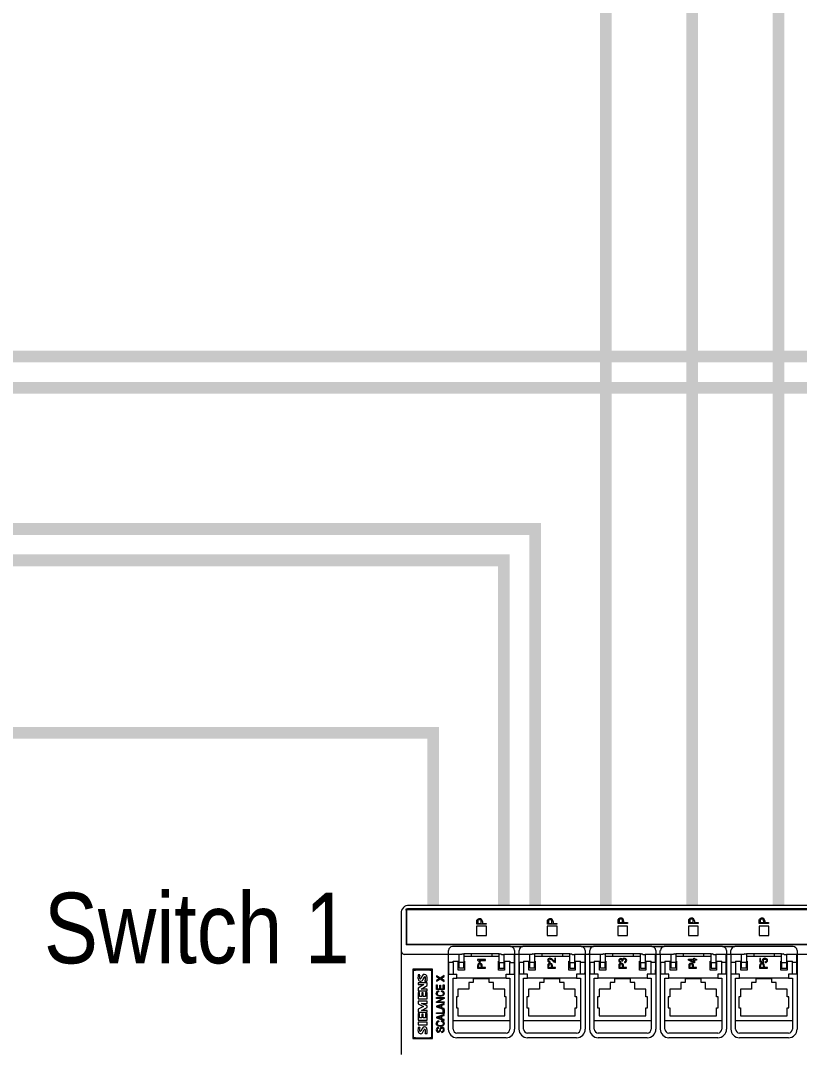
# Model space of a CAD drawing. Header units: inches. Extents: x 67248 to 85686, y -40174 to -31152.
# Drawn here: x 68701.5 to 68899.9, y -33457.1 to -33193.5 of the extents above; entities that cross this region are included whole.
import ezdxf

# ---------------------------------------------------------------- set-up
doc = ezdxf.new("R2010")
doc.units = ezdxf.units.IN
doc.header["$MEASUREMENT"] = 0
doc.layers.add('SI-General', color=7, linetype='Continuous', lineweight=5)
doc.layers.add('SI-TOPOLOGY-0.00', color=121, linetype='Continuous', lineweight=0)
doc.layers.add('SI-TOPOLOGY-Ethernet', color=7, linetype='Continuous', lineweight=13, true_color=0x3cf000)
doc.styles.add('OPIS', font='ARIALN.TTF')

# ---------------------------------------------------------------- blocks, each defined once
blk = doc.blocks.new('SWITCHf')
for p, q in [((38, 99.59), (2, 99.59)), ((27.5, 87.54), (27.5, 98.59)), ((38.81, 98.29), (29.89, 98.29)), ((29.89, -135.45), (29.89, 98.29)), ((30.03, -135.25), (30.03, 98.09)), ((30.07, 98.09), (30.03, 98.09)), ((30.07, 98.09), (38.95, 98.09)), ((38.81, 98.29), (39.1, 98.29)), ((38.95, 98.09), (38.95, -135.25)), ((39.11, -135.13), (39.11, 97.97)), ((40, -134.75), (40, 97.59)), ((6, 96.59), (6, 91.59)), ((23.7, 96.59), (6, 96.59)), ((6.18, 96.39), (23.48, 96.39)), ((6.18, 95.89), (6.18, 96.39)), ((6.18, 95.89), (6.18, 92.29)), ((8.85, 94.79), (8.85, 95.19)), ((9.54, 95.21), (9.54, 92.96)), ((10.18, 95.21), (9.54, 95.21)), ((10.18, 92.96), (10.18, 95.21)), ((12.39, 95.23), (10.7, 95.23)), ((10.7, 95.23), (10.7, 92.95)), ((12.39, 94.85), (12.39, 95.23)), ((12.77, 95.23), (12.77, 92.95)), ((13.56, 95.23), (12.77, 95.23)), ((14.24, 93.83), (13.56, 95.23)), ((14.84, 95.23), (14.24, 93.83)), ((15.59, 95.23), (14.84, 95.23)), ((15.59, 92.95), (15.59, 95.23)), ((17.81, 95.23), (16.12, 95.23)), ((16.12, 95.23), (16.12, 92.95)), ((17.81, 94.85), (17.81, 95.23)), ((18.19, 95.23), (18.19, 92.95)), ((18.9, 95.23), (18.19, 95.23)), ((19.81, 93.78), (18.9, 95.23)), ((20.26, 95.23), (19.81, 95.23)), ((19.81, 95.23), (19.81, 93.78)), ((20.26, 92.95), (20.26, 95.23)), ((22.24, 94.79), (22.24, 95.19)), ((23.48, 96.39), (23.48, 95.89)), ((23.48, 92.29), (23.48, 95.89)), ((23.7, 91.59), (23.7, 96.59)), ((6.18, 91.79), (6.18, 92.29)), ((7.28, 93.46), (7.28, 93.02)), ((7.64, 94.01), (8.32, 93.7)), ((8.69, 94.15), (7.93, 94.57)), ((9.54, 92.96), (10.18, 92.96)), ((10.7, 92.95), (12.39, 92.95)), ((11.34, 94.29), (11.34, 94.85)), ((11.34, 94.85), (12.39, 94.85)), ((12.25, 94.29), (11.34, 94.29)), ((11.34, 93.36), (11.34, 93.95)), ((11.34, 93.95), (12.25, 93.95)), ((12.39, 93.36), (11.34, 93.36)), ((12.25, 93.95), (12.25, 94.29)), ((12.39, 92.95), (12.39, 93.36)), ((12.77, 92.95), (13.22, 92.95)), ((13.22, 94.39), (13.92, 92.95)), ((13.22, 92.95), (13.22, 94.39)), ((13.92, 92.95), (14.34, 92.95)), ((14.34, 92.95), (14.95, 94.38)), ((14.95, 94.38), (14.95, 92.95)), ((14.95, 92.95), (15.59, 92.95)), ((16.12, 92.95), (17.81, 92.95)), ((16.76, 94.85), (17.81, 94.85)), ((16.76, 94.29), (16.76, 94.85)), ((17.66, 94.29), (16.76, 94.29)), ((16.76, 93.95), (17.66, 93.95)), ((16.76, 93.36), (16.76, 93.95)), ((17.81, 93.36), (16.76, 93.36)), ((17.66, 93.95), (17.66, 94.29)), ((17.81, 92.95), (17.81, 93.36)), ((18.19, 92.95), (18.64, 92.95)), ((18.64, 92.95), (18.64, 94.43)), ((18.64, 94.43), (19.54, 92.95)), ((19.54, 92.95), (20.26, 92.95)), ((20.66, 93.49), (20.66, 93.02)), ((20.99, 94.03), (21.71, 93.64)), ((22.08, 94.15), (21.32, 94.57)), ((23.48, 92.29), (23.48, 91.79)), ((6, 91.59), (23.7, 91.59)), ((23.48, 91.79), (6.18, 91.79)), ((8.59, 89.62), (8.24, 89.73)), ((8.64, 89.99), (8.85, 90.02)), ((10.53, 90.02), (10.33, 89.96)), ((11.3, 90.59), (10.66, 88.59)), ((11.12, 89.42), (11.31, 90)), ((11.51, 90.59), (11.3, 90.59)), ((11.31, 90), (11.4, 90.38)), ((11.4, 90.38), (11.52, 89.97)), ((12.14, 88.59), (11.51, 90.59)), ((11.52, 89.97), (11.69, 89.42)), ((12.38, 88.59), (12.38, 90.59)), ((12.38, 90.59), (12.59, 90.59)), ((12.59, 90.59), (12.59, 88.82)), ((14.11, 90.59), (13.47, 88.59)), ((13.93, 89.42), (14.12, 90)), ((14.31, 90.59), (14.11, 90.59)), ((14.12, 90), (14.21, 90.38)), ((14.21, 90.38), (14.32, 89.97)), ((14.95, 88.59), (14.31, 90.59)), ((14.32, 89.97), (14.49, 89.42)), ((15.18, 90.59), (15.4, 90.59)), ((15.18, 88.59), (15.18, 90.59)), ((16.23, 88.59), (15.39, 90.18)), ((15.39, 90.18), (15.39, 88.59)), ((15.4, 90.59), (16.25, 88.99)), ((16.25, 90.59), (16.46, 90.59)), ((16.25, 88.99), (16.25, 90.59)), ((16.46, 90.59), (16.46, 88.59)), ((18.2, 90.02), (17.99, 89.96)), ((18.51, 88.59), (18.51, 90.59)), ((18.51, 90.59), (19.7, 90.59)), ((19.7, 90.35), (18.72, 90.35)), ((18.72, 90.35), (18.72, 89.73)), ((18.72, 89.73), (19.65, 89.73)), ((19.65, 89.73), (19.65, 89.5)), ((19.7, 90.59), (19.7, 90.35)), ((20.87, 90.59), (20.63, 90.59)), ((20.63, 90.59), (21.22, 89.63)), ((21.19, 90.07), (20.87, 90.59)), ((21.33, 89.83), (21.19, 90.07)), ((21.48, 90.06), (21.33, 89.83)), ((21.45, 89.63), (22.04, 90.59)), ((21.8, 90.59), (21.48, 90.06)), ((22.04, 90.59), (21.8, 90.59)), ((7.81, 89.26), (7.6, 89.24)), ((27.5, 87.54), (8.44, 87.54)), ((10.35, 89.29), (10.56, 89.24)), ((10.66, 88.59), (10.88, 88.59)), ((10.88, 88.59), (11.05, 89.19)), ((11.05, 89.19), (11.75, 89.19)), ((11.69, 89.42), (11.12, 89.42)), ((11.75, 89.19), (11.93, 88.59)), ((11.93, 88.59), (12.14, 88.59)), ((13.42, 88.59), (12.38, 88.59)), ((12.59, 88.82), (13.42, 88.82)), ((13.42, 88.82), (13.42, 88.59)), ((13.47, 88.59), (13.69, 88.59)), ((13.69, 88.59), (13.86, 89.19)), ((13.86, 89.19), (14.56, 89.19)), ((14.49, 89.42), (13.93, 89.42)), ((14.56, 89.19), (14.73, 88.59)), ((14.73, 88.59), (14.95, 88.59)), ((15.39, 88.59), (15.18, 88.59)), ((16.46, 88.59), (16.23, 88.59)), ((18.01, 89.29), (18.22, 89.24)), ((19.73, 88.59), (18.51, 88.59)), ((19.65, 89.5), (18.72, 89.5)), ((18.72, 89.5), (18.72, 88.82)), ((18.72, 88.82), (19.73, 88.82)), ((19.73, 88.82), (19.73, 88.59)), ((21.22, 89.63), (20.58, 88.59)), ((20.58, 88.59), (20.82, 88.59)), ((20.82, 88.59), (21.25, 89.29)), ((21.25, 89.29), (21.34, 89.44)), ((21.34, 89.44), (21.41, 89.31)), ((21.41, 89.31), (21.85, 88.59)), ((22.09, 88.59), (21.45, 89.63)), ((21.85, 88.59), (22.09, 88.59)), ((22.44, 87.44), (22.44, 87.45)), ((22.44, 87.44), (22.44, 85.34)), ((25.44, 87.48), (27.44, 87.48)), ((25.44, 86.34), (25.44, 87.48)), ((27.44, 87.51), (28.51, 87.51)), ((27.44, 87.48), (27.44, 87.51)), ((27.44, 84.79), (27.44, 87.48)), ((6.24, 72.84), (6.24, 85.34)), ((7.44, 72.84), (7.44, 85.34)), ((8.44, 86.34), (21.44, 86.34)), ((10.54, 71.84), (10.54, 86.34)), ((13.84, 85.09), (11.83, 85.09)), ((11.83, 85.09), (11.83, 73.18)), ((16.63, 85.49), (13.84, 85.49)), ((13.84, 85.49), (13.84, 85.09)), ((16.63, 85.09), (16.63, 85.49)), ((18.66, 85.09), (16.63, 85.09)), ((18.66, 82.28), (18.66, 85.09)), ((21.44, 86.34), (21.44, 85.34)), ((21.44, 85.34), (22.44, 85.34)), ((21.44, 72.84), (21.44, 85.34)), ((25.44, 86.34), (22.44, 86.34)), ((23.44, 84.99), (25.74, 84.99)), ((23.44, 83.39), (23.44, 84.99)), ((23.94, 83.59), (23.94, 84.79)), ((23.94, 84.79), (25.39, 84.79)), ((25.39, 83.59), (25.39, 84.79)), ((25.39, 84.79), (27.44, 84.79)), ((25.44, 86.34), (25.74, 86.34)), ((25.74, 86.34), (25.74, 84.79)), ((27.44, 84.19), (27.44, 84.79)), ((29.5, 71.66), (29.5, 86.51)), ((20.34, 82.28), (18.66, 82.28)), ((20.34, 81.17), (20.34, 82.28)), ((25.74, 83.39), (23.44, 83.39)), ((23.94, 83.59), (25.39, 83.59)), ((27.64, 83.59), (25.39, 83.59)), ((25.74, 83.59), (25.74, 83.39)), ((26.94, 81.7), (26.94, 83.59)), ((27.64, 83.99), (27.64, 83.59)), ((27.64, 81.7), (27.64, 83.59)), ((21.24, 81.17), (20.34, 81.17)), ((21.24, 77.1), (21.24, 81.17)), ((24.58, 80.1), (23.97, 80.1)), ((23.97, 80.1), (23.97, 78.1)), ((24.17, 79.86), (24.61, 79.86)), ((24.17, 79.14), (24.17, 79.86)), ((24.61, 79.14), (24.17, 79.14)), ((24.9, 80.06), (24.58, 80.1)), ((25.55, 79.6), (25.55, 79.37)), ((25.97, 79.68), (25.97, 78.1)), ((26.17, 80.12), (26.04, 80.12)), ((26.17, 78.1), (26.17, 80.12)), ((27.64, 81.7), (26.94, 81.7)), ((26.94, 76.47), (26.94, 81.7)), ((27.64, 79.09), (27.64, 81.7)), ((34.68, 80.34), (32.34, 80.34)), ((32.34, 80.34), (32.34, 77.84)), ((34.68, 77.84), (34.68, 80.34)), ((35.16, 80.29), (35.85, 80.29)), ((35.16, 77.89), (35.16, 80.29)), ((35.87, 80.01), (35.39, 80.01)), ((35.39, 80.01), (35.39, 79.14)), ((35.39, 79.14), (35.88, 79.14)), ((35.85, 80.29), (36.21, 80.24)), ((20.34, 77.1), (21.24, 77.1)), ((20.34, 75.99), (20.34, 77.1)), ((23.97, 78.1), (24.17, 78.1)), ((24.17, 78.1), (24.17, 78.9)), ((24.17, 78.9), (24.6, 78.9)), ((25.97, 78.1), (26.17, 78.1)), ((27.64, 76.47), (26.94, 76.47)), ((26.94, 74.59), (26.94, 76.47)), ((27.64, 76.47), (27.64, 79.09)), ((27.64, 74.59), (27.64, 76.47)), ((32.34, 77.84), (34.68, 77.84)), ((35.39, 77.89), (35.16, 77.89)), ((35.39, 78.86), (35.39, 77.89)), ((35.86, 78.86), (35.39, 78.86)), ((18.66, 73.18), (18.66, 75.99)), ((18.66, 75.99), (20.34, 75.99)), ((23.44, 74.79), (25.74, 74.79)), ((23.44, 73.19), (23.44, 74.79)), ((23.94, 74.59), (23.94, 73.39)), ((25.39, 74.59), (23.94, 74.59)), ((25.39, 74.59), (25.39, 73.39)), ((25.39, 74.59), (27.64, 74.59)), ((25.74, 74.79), (25.74, 74.59)), ((27.44, 73.99), (27.44, 73.39)), ((27.64, 74.59), (27.64, 74.19)), ((21.44, 71.84), (8.44, 71.84)), ((11.83, 73.18), (13.84, 73.18)), ((13.84, 73.18), (13.84, 72.79)), ((13.84, 72.79), (16.63, 72.79)), ((16.63, 72.79), (16.63, 73.18)), ((16.63, 73.18), (18.66, 73.18)), ((21.44, 72.84), (21.44, 71.84)), ((21.44, 72.84), (22.44, 72.84)), ((22.44, 72.84), (22.44, 70.73)), ((22.44, 71.84), (25.44, 71.84)), ((25.74, 73.19), (23.44, 73.19)), ((25.39, 73.39), (23.94, 73.39)), ((27.44, 73.39), (25.39, 73.39)), ((25.44, 71.84), (25.44, 70.7)), ((25.74, 71.84), (25.44, 71.84)), ((25.74, 73.39), (25.74, 71.84)), ((27.44, 70.7), (27.44, 73.39)), ((29.5, 71.66), (29.5, 68.51)), ((27.5, 70.64), (8.44, 70.64)), ((27.5, 69.54), (8.44, 69.54)), ((22.44, 70.73), (22.44, 70.72)), ((22.44, 69.44), (22.44, 69.45)), ((22.44, 67.34), (22.44, 69.44)), ((22.44, 69.44), (22.44, 69.44)), ((25.44, 70.7), (27.44, 70.7)), ((25.44, 69.48), (27.44, 69.48)), ((25.44, 68.34), (25.44, 69.48)), ((27.44, 70.66), (27.44, 70.7)), ((28.51, 70.66), (27.44, 70.66)), ((27.44, 69.51), (28.51, 69.51)), ((27.44, 69.48), (27.44, 69.51)), ((27.44, 66.79), (27.44, 69.48)), ((27.5, 69.54), (27.5, 70.64)), ((6.24, 54.84), (6.24, 67.34)), ((7.44, 54.84), (7.44, 67.34)), ((8.44, 68.34), (21.44, 68.34)), ((10.54, 53.84), (10.54, 68.34)), ((11.83, 67.09), (11.83, 55.18)), ((13.84, 67.09), (11.83, 67.09)), ((16.63, 67.49), (13.84, 67.49)), ((13.84, 67.49), (13.84, 67.09)), ((16.63, 67.09), (16.63, 67.49)), ((18.66, 67.09), (16.63, 67.09)), ((18.66, 64.28), (18.66, 67.09)), ((21.44, 68.34), (21.44, 67.34)), ((21.44, 67.34), (22.44, 67.34)), ((21.44, 54.84), (21.44, 67.34)), ((25.44, 68.34), (22.44, 68.34)), ((23.44, 65.39), (23.44, 66.99)), ((23.44, 66.99), (25.74, 66.99)), ((23.94, 65.59), (23.94, 66.79)), ((23.94, 66.79), (25.39, 66.79)), ((25.39, 65.59), (25.39, 66.79)), ((25.39, 66.79), (27.44, 66.79)), ((25.74, 68.34), (25.44, 68.34)), ((25.74, 68.34), (25.74, 66.79)), ((27.44, 66.19), (27.44, 66.79)), ((27.64, 65.99), (27.64, 65.59)), ((29.5, 53.66), (29.5, 68.51)), ((20.34, 64.28), (18.66, 64.28)), ((20.34, 63.17), (20.34, 64.28)), ((25.74, 65.39), (23.44, 65.39)), ((23.94, 65.59), (25.39, 65.59)), ((27.64, 65.59), (25.39, 65.59)), ((25.74, 65.59), (25.74, 65.39)), ((26.94, 63.7), (26.94, 65.59)), ((27.64, 63.7), (26.94, 63.7)), ((26.94, 58.47), (26.94, 63.7)), ((27.64, 63.7), (27.64, 65.59)), ((27.64, 61.09), (27.64, 63.7)), ((21.24, 63.17), (20.34, 63.17)), ((21.24, 59.1), (21.24, 63.17)), ((24.58, 62.2), (23.97, 62.2)), ((23.97, 62.2), (23.97, 60.2)), ((24.17, 61.97), (24.61, 61.97)), ((24.17, 61.24), (24.17, 61.97)), ((24.61, 61.24), (24.17, 61.24)), ((24.17, 60.2), (24.17, 61.01)), ((24.17, 61.01), (24.6, 61.01)), ((24.9, 62.16), (24.58, 62.2)), ((25.45, 61.63), (25.66, 61.6)), ((27.64, 58.47), (27.64, 61.09)), ((34.68, 62.34), (32.34, 62.34)), ((32.34, 62.34), (32.34, 59.84)), ((34.68, 59.84), (34.68, 62.34)), ((35.18, 62.28), (35.87, 62.28)), ((35.18, 59.88), (35.18, 62.28)), ((35.9, 62), (35.41, 62)), ((35.41, 62), (35.41, 61.12)), ((35.41, 61.12), (35.9, 61.12)), ((35.41, 60.84), (35.41, 59.88)), ((35.89, 60.84), (35.41, 60.84)), ((35.87, 62.28), (36.23, 62.23)), ((20.34, 59.1), (21.24, 59.1)), ((20.34, 57.99), (20.34, 59.1)), ((23.97, 60.2), (24.17, 60.2)), ((25.42, 60.2), (26.49, 60.2)), ((26.49, 60.43), (25.71, 60.43)), ((26.49, 60.2), (26.49, 60.43)), ((26.94, 56.59), (26.94, 58.47)), ((27.64, 58.47), (26.94, 58.47)), ((27.64, 56.59), (27.64, 58.47)), ((32.34, 59.84), (34.68, 59.84)), ((35.41, 59.88), (35.18, 59.88)), ((18.66, 55.18), (18.66, 57.99)), ((18.66, 57.99), (20.34, 57.99)), ((23.44, 56.79), (25.74, 56.79)), ((23.44, 55.19), (23.44, 56.79)), ((23.94, 56.59), (23.94, 55.39)), ((25.39, 56.59), (23.94, 56.59)), ((25.39, 55.39), (23.94, 55.39)), ((25.39, 56.59), (25.39, 55.39)), ((25.39, 56.59), (27.64, 56.59)), ((27.44, 55.39), (25.39, 55.39)), ((25.74, 56.79), (25.74, 56.59)), ((25.74, 55.39), (25.74, 53.84)), ((27.44, 55.99), (27.44, 55.39)), ((27.44, 52.7), (27.44, 55.39)), ((27.64, 56.59), (27.64, 56.19)), ((21.44, 53.84), (8.44, 53.84)), ((11.83, 55.18), (13.84, 55.18)), ((13.84, 55.18), (13.84, 54.79)), ((13.84, 54.79), (16.63, 54.79)), ((16.63, 54.79), (16.63, 55.18)), ((16.63, 55.18), (18.66, 55.18)), ((21.44, 54.84), (21.44, 53.84)), ((22.44, 54.84), (21.44, 54.84)), ((22.44, 52.73), (22.44, 54.84)), ((22.44, 53.84), (25.44, 53.84)), ((22.44, 52.73), (22.44, 52.72)), ((25.74, 55.19), (23.44, 55.19)), ((25.44, 52.7), (25.44, 53.84)), ((25.44, 53.84), (25.74, 53.84)), ((29.5, 53.66), (29.5, 50.51)), ((27.5, 52.64), (8.44, 52.64)), ((27.5, 51.54), (8.44, 51.54)), ((8.44, 50.34), (21.44, 50.34)), ((10.54, 35.84), (10.54, 50.34)), ((21.44, 50.34), (21.44, 49.34)), ((22.44, 51.44), (22.44, 51.45)), ((22.44, 51.44), (22.44, 51.44)), ((22.44, 49.34), (22.44, 51.44)), ((25.44, 50.34), (22.44, 50.34)), ((25.44, 52.7), (27.44, 52.7)), ((25.44, 51.48), (27.44, 51.48)), ((25.44, 50.34), (25.44, 51.48)), ((25.74, 50.34), (25.44, 50.34)), ((25.74, 50.34), (25.74, 48.79)), ((27.44, 52.66), (27.44, 52.7)), ((28.51, 52.66), (27.44, 52.66)), ((27.44, 51.51), (28.51, 51.51)), ((27.44, 51.48), (27.44, 51.51)), ((27.44, 48.79), (27.44, 51.48)), ((27.5, 51.54), (27.5, 52.64)), ((29.5, 35.66), (29.5, 50.51)), ((6.24, 36.84), (6.24, 49.34)), ((7.44, 36.84), (7.44, 49.34)), ((13.84, 49.09), (11.83, 49.09)), ((11.83, 49.09), (11.83, 37.18)), ((16.63, 49.49), (13.84, 49.49)), ((13.84, 49.49), (13.84, 49.09)), ((16.63, 49.09), (16.63, 49.49)), ((18.66, 49.09), (16.63, 49.09)), ((18.66, 46.28), (18.66, 49.09)), ((21.44, 49.34), (22.44, 49.34)), ((21.44, 36.84), (21.44, 49.34)), ((23.44, 48.99), (25.74, 48.99)), ((23.44, 47.39), (23.44, 48.99)), ((23.94, 47.59), (23.94, 48.79)), ((23.94, 48.79), (25.39, 48.79)), ((23.94, 47.59), (25.39, 47.59)), ((25.39, 47.59), (25.39, 48.79)), ((25.39, 48.79), (27.44, 48.79)), ((27.64, 47.59), (25.39, 47.59)), ((25.74, 47.59), (25.74, 47.39)), ((26.94, 45.7), (26.94, 47.59)), ((27.44, 48.19), (27.44, 48.79)), ((27.64, 47.99), (27.64, 47.59)), ((27.64, 45.7), (27.64, 47.59)), ((20.34, 46.28), (18.66, 46.28)), ((20.34, 45.17), (20.34, 46.28)), ((21.24, 45.17), (20.34, 45.17)), ((21.24, 41.1), (21.24, 45.17)), ((25.74, 47.39), (23.44, 47.39)), ((27.64, 45.7), (26.94, 45.7)), ((26.94, 40.47), (26.94, 45.7)), ((27.64, 43.09), (27.64, 45.7)), ((23.97, 44.09), (23.97, 42.09)), ((24.58, 44.09), (23.97, 44.09)), ((24.17, 43.85), (24.61, 43.85)), ((24.17, 43.13), (24.17, 43.85)), ((24.61, 43.13), (24.17, 43.13)), ((24.17, 42.89), (24.6, 42.89)), ((24.17, 42.09), (24.17, 42.89)), ((24.9, 44.05), (24.58, 44.09)), ((25.63, 42.66), (25.42, 42.63)), ((25.45, 43.62), (25.66, 43.59)), ((25.84, 43.28), (25.81, 43.05)), ((25.81, 43.05), (25.95, 43.07)), ((25.87, 43.28), (25.84, 43.28)), ((27.64, 40.47), (27.64, 43.09)), ((34.68, 44.34), (32.34, 44.34)), ((32.34, 44.34), (32.34, 41.84)), ((34.68, 41.84), (34.68, 44.34)), ((35.35, 44.29), (36.04, 44.29)), ((35.35, 41.89), (35.35, 44.29)), ((36.07, 44.01), (35.59, 44.01)), ((35.59, 44.01), (35.59, 43.14)), ((35.59, 43.14), (36.07, 43.14)), ((36.06, 42.86), (35.59, 42.86)), ((35.59, 42.86), (35.59, 41.89)), ((36.04, 44.29), (36.4, 44.25)), ((18.66, 39.99), (20.34, 39.99)), ((18.66, 37.18), (18.66, 39.99)), ((20.34, 41.1), (21.24, 41.1)), ((20.34, 39.99), (20.34, 41.1)), ((23.97, 42.09), (24.17, 42.09)), ((27.64, 40.47), (26.94, 40.47)), ((26.94, 38.59), (26.94, 40.47)), ((27.64, 38.59), (27.64, 40.47)), ((32.34, 41.84), (34.68, 41.84)), ((35.59, 41.89), (35.35, 41.89)), ((11.83, 37.18), (13.84, 37.18)), ((13.84, 37.18), (13.84, 36.79)), ((16.63, 36.79), (16.63, 37.18)), ((16.63, 37.18), (18.66, 37.18)), ((23.44, 37.19), (23.44, 38.79)), ((23.44, 38.79), (25.74, 38.79)), ((25.74, 37.19), (23.44, 37.19)), ((25.39, 38.59), (23.94, 38.59)), ((23.94, 38.59), (23.94, 37.39)), ((25.39, 37.39), (23.94, 37.39)), ((25.39, 38.59), (25.39, 37.39)), ((25.39, 38.59), (27.64, 38.59)), ((27.44, 37.39), (25.39, 37.39)), ((25.74, 38.79), (25.74, 38.59)), ((25.74, 37.39), (25.74, 35.84)), ((27.44, 37.99), (27.44, 37.39)), ((27.44, 34.7), (27.44, 37.39)), ((27.64, 38.59), (27.64, 38.19)), ((21.44, 35.84), (8.44, 35.84)), ((27.5, 34.64), (8.44, 34.64)), ((13.84, 36.79), (16.63, 36.79)), ((21.44, 36.84), (21.44, 35.84)), ((22.44, 36.84), (21.44, 36.84)), ((22.44, 34.73), (22.44, 36.84)), ((22.44, 35.84), (25.44, 35.84)), ((22.44, 34.73), (22.44, 34.73)), ((22.44, 34.73), (22.44, 34.72)), ((25.44, 34.7), (25.44, 35.84)), ((25.44, 35.84), (25.74, 35.84)), ((25.44, 34.7), (27.44, 34.7)), ((27.44, 34.66), (27.44, 34.7)), ((28.51, 34.66), (27.44, 34.66)), ((27.5, 33.54), (27.5, 34.64)), ((29.5, 35.66), (29.5, 32.51)), ((27.5, 33.54), (8.44, 33.54)), ((8.44, 32.34), (21.44, 32.34)), ((10.54, 17.84), (10.54, 32.34)), ((21.44, 32.34), (21.44, 31.34)), ((22.44, 33.44), (22.44, 33.45)), ((22.44, 31.34), (22.44, 33.44)), ((22.44, 33.44), (22.44, 33.44)), ((25.44, 32.34), (22.44, 32.34)), ((25.44, 33.48), (27.44, 33.48)), ((25.44, 32.34), (25.44, 33.48)), ((25.74, 32.34), (25.44, 32.34)), ((25.74, 32.34), (25.74, 30.79)), ((27.44, 33.51), (28.51, 33.51)), ((27.44, 33.48), (27.44, 33.51)), ((27.44, 30.79), (27.44, 33.48)), ((29.5, 17.66), (29.5, 32.51)), ((6.24, 18.84), (6.24, 31.34)), ((7.44, 18.84), (7.44, 31.34)), ((13.84, 31.09), (11.83, 31.09)), ((11.83, 31.09), (11.83, 19.18)), ((16.63, 31.49), (13.84, 31.49)), ((13.84, 31.49), (13.84, 31.09)), ((16.63, 31.09), (16.63, 31.49)), ((18.66, 31.09), (16.63, 31.09)), ((18.66, 28.28), (18.66, 31.09)), ((21.44, 31.34), (22.44, 31.34)), ((21.44, 18.84), (21.44, 31.34)), ((23.44, 30.99), (25.74, 30.99)), ((23.44, 29.39), (23.44, 30.99)), ((25.74, 29.39), (23.44, 29.39)), ((23.94, 29.59), (23.94, 30.79)), ((23.94, 30.79), (25.39, 30.79)), ((23.94, 29.59), (25.39, 29.59)), ((25.39, 29.59), (25.39, 30.79)), ((25.39, 30.79), (27.44, 30.79)), ((27.64, 29.59), (25.39, 29.59)), ((25.74, 29.59), (25.74, 29.39)), ((26.94, 27.7), (26.94, 29.59)), ((27.44, 30.19), (27.44, 30.79)), ((27.64, 29.99), (27.64, 29.59)), ((27.64, 27.7), (27.64, 29.59)), ((20.34, 28.28), (18.66, 28.28)), ((20.34, 27.17), (20.34, 28.28)), ((21.24, 27.17), (20.34, 27.17)), ((21.24, 23.1), (21.24, 27.17)), ((27.64, 27.7), (26.94, 27.7)), ((26.94, 22.47), (26.94, 27.7)), ((27.64, 25.09), (27.64, 27.7)), ((24.58, 26.26), (23.97, 26.26)), ((23.97, 26.26), (23.97, 24.26)), ((23.97, 24.26), (24.17, 24.26)), ((24.17, 26.03), (24.61, 26.03)), ((24.17, 25.3), (24.17, 26.03)), ((24.61, 25.3), (24.17, 25.3)), ((24.17, 24.26), (24.17, 25.07)), ((24.17, 25.07), (24.6, 25.07)), ((24.9, 26.23), (24.58, 26.26)), ((25.34, 24.99), (26.06, 26.29)), ((25.34, 24.76), (25.34, 24.99)), ((26.04, 24.76), (25.34, 24.76)), ((26.04, 25.89), (25.55, 24.99)), ((25.55, 24.99), (26.04, 24.99)), ((26.04, 24.99), (26.04, 25.89)), ((26.04, 24.26), (26.04, 24.76)), ((26.25, 24.26), (26.04, 24.26)), ((26.06, 26.29), (26.25, 26.29)), ((26.25, 26.29), (26.25, 24.99)), ((26.25, 24.99), (26.49, 24.99)), ((26.49, 24.76), (26.25, 24.76)), ((26.25, 24.76), (26.25, 24.26)), ((26.49, 24.99), (26.49, 24.76)), ((27.64, 22.47), (27.64, 25.09)), ((32.34, 26.34), (32.34, 23.84)), ((34.68, 26.34), (32.34, 26.34)), ((32.34, 23.84), (34.68, 23.84)), ((34.68, 23.84), (34.68, 26.34)), ((35.35, 26.27), (36.04, 26.27)), ((35.35, 23.87), (35.35, 26.27)), ((35.59, 23.87), (35.35, 23.87)), ((36.07, 25.99), (35.59, 25.99)), ((35.59, 25.99), (35.59, 25.12)), ((35.59, 25.12), (36.07, 25.12)), ((36.06, 24.84), (35.59, 24.84)), ((35.59, 24.84), (35.59, 23.87)), ((36.04, 26.27), (36.4, 26.22)), ((18.66, 19.18), (18.66, 21.99)), ((18.66, 21.99), (20.34, 21.99)), ((20.34, 21.99), (20.34, 23.1)), ((20.34, 23.1), (21.24, 23.1)), ((26.94, 20.59), (26.94, 22.47)), ((27.64, 22.47), (26.94, 22.47)), ((27.64, 20.59), (27.64, 22.47)), ((11.83, 19.18), (13.84, 19.18)), ((13.84, 19.18), (13.84, 18.79)), ((13.84, 18.79), (16.63, 18.79)), ((16.63, 18.79), (16.63, 19.18)), ((16.63, 19.18), (18.66, 19.18)), ((21.44, 18.84), (21.44, 17.84)), ((22.44, 18.84), (21.44, 18.84)), ((22.44, 16.73), (22.44, 18.84)), ((23.44, 19.19), (23.44, 20.79)), ((23.44, 20.79), (25.74, 20.79)), ((25.74, 19.19), (23.44, 19.19)), ((23.94, 20.59), (23.94, 19.39)), ((25.39, 20.59), (23.94, 20.59)), ((25.39, 19.39), (23.94, 19.39)), ((25.39, 20.59), (25.39, 19.39)), ((25.39, 20.59), (27.64, 20.59)), ((27.44, 19.39), (25.39, 19.39)), ((25.74, 20.79), (25.74, 20.59)), ((25.74, 19.39), (25.74, 17.84)), ((27.44, 19.99), (27.44, 19.39)), ((27.44, 16.7), (27.44, 19.39)), ((27.64, 20.59), (27.64, 20.19)), ((21.44, 17.84), (8.44, 17.84)), ((27.5, 16.64), (8.44, 16.64)), ((22.44, 17.84), (25.44, 17.84)), ((22.44, 16.73), (22.44, 16.72)), ((22.44, 16.73), (22.44, 16.73)), ((25.44, 16.7), (25.44, 17.84)), ((25.44, 17.84), (25.74, 17.84)), ((25.44, 16.7), (27.44, 16.7)), ((27.44, 16.66), (27.44, 16.7)), ((28.51, 16.66), (27.44, 16.66)), ((27.5, 15.54), (27.5, 16.64)), ((29.5, 17.66), (29.5, 14.51)), ((6.24, 0.84), (6.24, 13.34)), ((7.44, 0.84), (7.44, 13.34)), ((27.5, 15.54), (8.44, 15.54)), ((8.44, 14.34), (21.44, 14.34)), ((10.54, -0.16), (10.54, 14.34)), ((16.63, 13.49), (13.84, 13.49)), ((13.84, 13.49), (13.84, 13.09)), ((16.63, 13.09), (16.63, 13.49)), ((21.44, 14.34), (21.44, 13.34)), ((21.44, 13.34), (22.44, 13.34)), ((21.44, 0.84), (21.44, 13.34)), ((22.44, 15.45), (25.44, 15.48)), ((22.44, 15.44), (22.44, 15.45)), ((22.44, 13.34), (22.44, 15.44)), ((22.44, 15.44), (22.44, 15.44)), ((25.44, 14.34), (22.44, 14.34)), ((25.44, 15.48), (27.44, 15.48)), ((25.44, 14.34), (25.44, 15.48)), ((25.74, 14.34), (25.44, 14.34)), ((25.74, 14.34), (25.74, 12.79)), ((27.44, 15.51), (28.51, 15.51)), ((27.44, 15.48), (27.44, 15.51)), ((27.44, 12.79), (27.44, 15.48)), ((29.5, -0.34), (29.5, 14.51)), ((13.84, 13.09), (11.83, 13.09)), ((11.83, 13.09), (11.83, 1.18)), ((18.66, 13.09), (16.63, 13.09)), ((18.66, 10.28), (18.66, 13.09)), ((23.44, 12.99), (25.74, 12.99)), ((23.44, 11.39), (23.44, 12.99)), ((25.74, 11.39), (23.44, 11.39)), ((23.94, 11.59), (23.94, 12.79)), ((23.94, 12.79), (25.39, 12.79)), ((23.94, 11.59), (25.39, 11.59)), ((25.39, 11.59), (25.39, 12.79)), ((25.39, 12.79), (27.44, 12.79)), ((27.64, 11.59), (25.39, 11.59)), ((25.74, 11.59), (25.74, 11.39)), ((26.94, 9.7), (26.94, 11.59)), ((27.44, 12.19), (27.44, 12.79)), ((27.64, 11.99), (27.64, 11.59)), ((27.64, 9.7), (27.64, 11.59)), ((20.34, 10.28), (18.66, 10.28)), ((20.34, 9.17), (20.34, 10.28)), ((21.24, 9.17), (20.34, 9.17)), ((21.24, 5.1), (21.24, 9.17)), ((23.97, 8.2), (23.97, 6.2)), ((24.58, 8.2), (23.97, 8.2)), ((24.17, 7.97), (24.61, 7.97)), ((24.17, 7.24), (24.17, 7.97)), ((24.9, 8.16), (24.58, 8.2)), ((25.6, 8.17), (25.45, 7.15)), ((26.41, 8.17), (25.6, 8.17)), ((25.7, 7.45), (25.78, 7.94)), ((25.78, 7.94), (26.41, 7.94)), ((26.41, 7.94), (26.41, 8.17)), ((27.64, 9.7), (26.94, 9.7)), ((26.94, 4.47), (26.94, 9.7)), ((27.64, 7.09), (27.64, 9.7)), ((34.68, 8.34), (32.34, 8.34)), ((32.34, 8.34), (32.34, 5.84)), ((34.68, 5.84), (34.68, 8.34)), ((35.35, 8.32), (36.04, 8.32)), ((35.35, 5.92), (35.35, 8.32)), ((36.07, 8.04), (35.59, 8.04)), ((35.59, 8.04), (35.59, 7.17)), ((36.04, 8.32), (36.4, 8.28)), ((23.97, 6.2), (24.17, 6.2)), ((24.61, 7.24), (24.17, 7.24)), ((24.17, 7), (24.6, 7)), ((24.17, 6.2), (24.17, 7)), ((25.63, 6.77), (25.42, 6.74)), ((25.45, 7.15), (25.66, 7.12)), ((27.64, 4.47), (27.64, 7.09)), ((32.34, 5.84), (34.68, 5.84)), ((35.59, 5.92), (35.35, 5.92)), ((35.59, 7.17), (36.07, 7.17)), ((36.06, 6.89), (35.59, 6.89)), ((35.59, 6.89), (35.59, 5.92)), ((18.66, 1.18), (18.66, 3.99)), ((18.66, 3.99), (20.34, 3.99)), ((20.34, 3.99), (20.34, 5.1)), ((20.34, 5.1), (21.24, 5.1)), ((23.44, 2.79), (25.74, 2.79)), ((23.44, 1.19), (23.44, 2.79)), ((25.74, 2.79), (25.74, 2.59)), ((26.94, 2.59), (26.94, 4.47)), ((27.64, 4.47), (26.94, 4.47)), ((27.64, 2.59), (27.64, 4.47)), ((11.83, 1.18), (13.84, 1.18)), ((13.84, 1.18), (13.84, 0.79)), ((13.84, 0.79), (16.63, 0.79)), ((16.63, 0.79), (16.63, 1.18)), ((16.63, 1.18), (18.66, 1.18)), ((22.44, 0.84), (21.44, 0.84)), ((21.44, 0.84), (21.44, -0.16)), ((22.44, -1.27), (22.44, 0.84)), ((25.74, 1.19), (23.44, 1.19)), ((23.94, 2.59), (23.94, 1.39)), ((25.39, 2.59), (23.94, 2.59)), ((25.39, 1.39), (23.94, 1.39)), ((25.39, 2.59), (25.39, 1.39)), ((25.39, 2.59), (27.64, 2.59)), ((27.44, 1.39), (25.39, 1.39)), ((25.74, 1.39), (25.74, -0.16)), ((27.44, 1.99), (27.44, 1.39)), ((27.44, -1.3), (27.44, 1.39)), ((27.64, 2.59), (27.64, 2.19)), ((21.44, -0.16), (8.44, -0.16)), ((27.5, -1.36), (8.44, -1.36)), ((22.44, -0.16), (25.44, -0.16)), ((22.44, -1.27), (22.44, -1.28)), ((22.44, -1.27), (22.44, -1.27)), ((25.44, -1.3), (25.44, -0.16)), ((25.44, -0.16), (25.74, -0.16)), ((25.44, -1.3), (27.44, -1.3)), ((27.44, -1.34), (27.44, -1.3)), ((28.51, -1.34), (27.44, -1.34)), ((27.5, -135.62), (27.5, -1.36))]:
    blk.add_line(p, q)
at = {"flags": 128}
for points in [[(27.5, 98.47), (27.5, 98.47), (27.5, 98.47)], [(39.1, 98.29), (39.11, 98.1), (39.11, 97.97)], [(7.92, 89.86), (7.87, 89.95), (7.86, 90.06)], [(9.13, 89.6), (9.17, 89.95), (9.3, 90.28), (9.41, 90.42), (9.56, 90.53), (9.72, 90.59), (9.9, 90.61)], [(9.89, 90.38), (9.75, 90.36), (9.63, 90.31), (9.53, 90.23), (9.45, 90.12), (9.36, 89.87), (9.34, 89.6)], [(16.79, 89.6), (16.83, 89.95), (16.96, 90.28), (17.08, 90.42), (17.22, 90.53), (17.38, 90.59), (17.56, 90.61)], [(17.55, 90.38), (17.42, 90.36), (17.29, 90.31), (17.19, 90.23), (17.11, 90.12), (17.02, 89.87), (17, 89.6)], [(8.19, 89.52), (8.52, 89.41), (8.59, 89.36), (8.64, 89.3), (8.68, 89.23), (8.69, 89.14)], [(9.88, 88.56), (9.7, 88.58), (9.53, 88.65), (9.4, 88.75), (9.29, 88.91), (9.17, 89.24), (9.13, 89.6)], [(9.34, 89.6), (9.36, 89.33), (9.44, 89.07), (9.51, 88.96), (9.61, 88.87), (9.74, 88.81), (9.87, 88.8)], [(17.54, 88.56), (17.36, 88.58), (17.19, 88.65), (17.06, 88.75), (16.95, 88.91), (16.83, 89.24), (16.79, 89.6)], [(17, 89.6), (17.02, 89.33), (17.1, 89.07), (17.18, 88.96), (17.28, 88.87), (17.4, 88.81), (17.53, 88.8)], [(26.04, 80.12), (25.85, 79.84), (25.55, 79.6)], [(25.55, 79.37), (25.77, 79.51), (25.97, 79.68)], [(25.66, 61.6), (25.67, 61.76), (25.72, 61.88), (25.77, 61.94), (25.83, 61.98), (25.9, 62.01), (25.97, 62.02)], [(25.71, 60.43), (25.85, 60.64), (26.02, 60.82)], [(25.94, 42.27), (25.87, 42.28), (25.81, 42.3), (25.76, 42.34), (25.72, 42.4), (25.67, 42.51), (25.63, 42.66)], [(25.94, 6.38), (25.87, 6.39), (25.81, 6.42), (25.76, 6.45), (25.71, 6.51), (25.66, 6.62), (25.63, 6.77)], [(26, 7.52), (25.85, 7.5), (25.7, 7.45)], [(25.94, 7.32), (26.02, 7.31), (26.09, 7.28), (26.15, 7.23), (26.2, 7.17), (26.26, 7.02), (26.28, 6.87)], [(25.94, 6.17), (26.06, 6.19), (26.18, 6.23), (26.27, 6.3), (26.35, 6.41), (26.46, 6.63), (26.49, 6.88)], [(26.28, 6.87), (26.26, 6.7), (26.2, 6.55), (26.15, 6.48), (26.09, 6.43), (26.02, 6.39), (25.94, 6.38)]]:
    blk.add_lwpolyline(points, dxfattribs=at)
for centre, radius, start, end in [((28.47, 98.61), 0.974, 88.3947, 181.298), ((38, 97.59), 2, 359.9994, 90.0007), ((7.85, 94.59), 0.597, 118.3594, 209.7587), ((8.16, 94.02), 1.25, 90, 118.3594), ((8.16, 92.01), 3.26, 77.78, 90), ((21.24, 94.59), 0.597, 118.3594, 209.7587), ((21.55, 94.02), 1.25, 90, 118.3594), ((21.55, 92.01), 3.26, 77.78, 90), ((8.06, 96.03), 2.69, 252.9666, 266.7273), ((8.02, 96.19), 3.26, 256.7029, 274.2689), ((7.92, 94.63), 0.678, 209.7587, 245.0866), ((8, 94.69), 0.147, 118.4632, 241.5368), ((7.95, 94.13), 0.787, 266.7273, 297.7711), ((8.19, 94.35), 0.543, 88.2894, 118.4632), ((8.13, 92.2), 2.69, 74.4139, 88.2894), ((8.18, 94.08), 1.14, 274.2689, 294.2178), ((8.25, 93.57), 0.147, 297.7711, 62.2289), ((8.39, 93.61), 0.624, 294.2178, 61.5368), ((21.54, 96.03), 2.69, 250.8967, 268.2663), ((21.41, 96.19), 3.26, 256.7029, 274.2689), ((21.31, 94.63), 0.678, 209.7587, 241.5368), ((21.39, 94.69), 0.147, 118.4632, 241.5368), ((21.58, 94.35), 0.543, 88.2894, 118.4632), ((21.48, 94.13), 0.787, 268.2663, 284.021), ((21.51, 92.2), 2.69, 74.4139, 88.2894), ((21.57, 94.08), 1.14, 274.2689, 294.2178), ((21.64, 93.51), 0.147, 284.021, 61.5368), ((21.78, 93.61), 0.624, 294.2178, 61.5368), ((8.19, 90.08), 0.537, 85.4112, 181.2922), ((8.23, 90.1), 0.583, 183.1325, 265.7997), ((8.19, 90.05), 0.331, 81.4923, 178.6112), ((8.33, 90.39), 0.673, 232.434, 262.1086), ((8.27, 90.04), 0.579, 358.0846, 93.5271), ((8.26, 90.01), 0.375, 357.7015, 93.7714), ((9.86, 89.92), 0.464, 5.9261, 87.176), ((9.87, 89.94), 0.671, 6.2324, 87.5308), ((17.53, 89.92), 0.464, 5.926, 87.176), ((17.53, 89.94), 0.671, 6.2324, 87.5308), ((8.44, 85.34), 2.2, 90, 180), ((8.24, 89.2), 0.64, 176.8191, 272.6271), ((8.27, 89.26), 0.461, 179.1948, 272.1812), ((8.32, 89.14), 0.579, 265.0024, 0.5117), ((8.33, 89.15), 0.356, 262.1881, 358.3665), ((8.4, 89.16), 0.495, 357.7699, 67.9319), ((9.84, 89.31), 0.514, 273.5551, 357.8758), ((9.84, 89.28), 0.719, 272.7953, 356.5885), ((17.5, 89.31), 0.514, 273.555, 357.8758), ((17.5, 89.28), 0.719, 272.7954, 356.5884), ((28.29, 98.71), 11.2, 265.9286, 271.083), ((28.43, 86.44), 1.07, 3.7316, 85.8934), ((8.44, 85.34), 1, 90, 180), ((27.44, 83.99), 0.2, 0, 90), ((24.66, 79.46), 0.558, 263.642, 6.2068), ((24.67, 79.54), 0.333, 354.743, 101.8242), ((24.66, 79.48), 0.345, 261.2294, 4.9503), ((24.68, 79.57), 0.54, 354.5739, 65.0638), ((35.91, 79.5), 0.649, 265.6414, 8.0871), ((35.94, 79.63), 0.384, 352.5528, 100.1456), ((35.93, 79.53), 0.398, 262.833, 7.226), ((35.91, 79.67), 0.646, 353.431, 62.9156), ((27.44, 74.19), 0.2, 270, 0), ((8.44, 72.84), 2.2, 180, 270), ((8.44, 72.84), 1, 180, 270), ((28.42, 71.74), 1.08, 274.3423, 356.0325), ((8.44, 67.34), 2.2, 90, 180), ((24.71, -18.64), 88.12, 89.5245, 91.4753), ((25.29, 321.86), 251.16, 269.551, 270.0349), ((28.29, 59.47), 11.2, 88.9175, 94.0709), ((28.29, 80.7), 11.19, 265.9278, 271.0834), ((28.43, 68.44), 1.07, 3.7315, 85.8936), ((8.44, 67.34), 1, 90, 180), ((27.44, 65.99), 0.2, 0, 90), ((24.66, 61.56), 0.558, 263.6421, 6.2069), ((24.67, 61.64), 0.333, 354.7426, 101.8246), ((24.66, 61.58), 0.345, 261.2294, 4.9503), ((24.68, 61.67), 0.54, 354.5741, 65.0636), ((26.5, 60.09), 1.08, 128.0654, 174.1185), ((26, 61.67), 0.552, 91.8141, 184.7644), ((25.16, 61.86), 1.14, 306.3428, 350.4779), ((25.96, 61.7), 0.319, 354.6609, 87.9655), ((25.98, 61.72), 0.51, 354.271, 89.9367), ((25.27, 61.79), 1.22, 307.5525, 354.1466), ((35.93, 61.49), 0.649, 265.6414, 8.0872), ((35.96, 61.62), 0.384, 352.5534, 100.1448), ((35.95, 61.52), 0.398, 262.8329, 7.2259), ((35.94, 61.65), 0.646, 353.431, 62.9156), ((27.44, 56.19), 0.2, 270, 0), ((8.44, 54.84), 2.2, 180, 270), ((8.44, 54.84), 1, 180, 270), ((28.42, 53.74), 1.08, 274.3423, 356.0327), ((8.44, 49.34), 2.2, 90, 180), ((8.44, 49.34), 1, 90, 180), ((24.71, 140.8), 88.11, 268.5245, 270.4755), ((24.71, -36.63), 88.11, 89.5245, 91.4755), ((28.29, 41.47), 11.2, 88.917, 94.0715), ((28.29, 62.71), 11.2, 265.9289, 271.0826), ((28.43, 50.44), 1.07, 3.7315, 85.8936), ((27.44, 47.99), 0.2, 0, 90), ((24.66, 43.45), 0.558, 263.642, 6.2069), ((24.67, 43.53), 0.333, 354.7426, 101.8247), ((24.66, 43.47), 0.345, 261.2294, 4.9503), ((24.68, 43.56), 0.54, 354.5741, 65.0636), ((25.97, 42.61), 0.548, 177.4182, 266.9955), ((25.96, 43.6), 0.509, 92.1768, 178.2963), ((25.96, 43.6), 0.304, 93.1956, 181.4599), ((25.89, 43.59), 0.313, 266.3893, 2.3376), ((25.92, 43.63), 0.486, 355.9459, 88.3878), ((25.93, 43.63), 0.271, 353.6238, 87.5789), ((25.91, 42.64), 0.575, 272.5184, 5.4616), ((25.91, 42.64), 0.372, 275.1971, 7.3343), ((25.94, 42.73), 0.345, 353.046, 86.9074), ((25.96, 43.58), 0.452, 300.0514, 2.1303), ((26.02, 42.75), 0.465, 352.9193, 70.0804), ((36.11, 43.51), 0.649, 265.6415, 8.0871), ((36.14, 43.63), 0.384, 352.5531, 100.1453), ((36.12, 43.53), 0.398, 262.8327, 7.2263), ((36.11, 43.67), 0.646, 353.431, 62.9156), ((27.44, 38.19), 0.2, 270, 0), ((8.44, 36.84), 2.2, 180, 270), ((8.44, 36.84), 1, 180, 270), ((24.71, 122.8), 88.11, 268.5245, 270.4755), ((28.29, 23.47), 11.2, 88.9171, 94.0714), ((28.42, 35.74), 1.08, 274.3423, 356.0326), ((8.44, 31.34), 2.2, 90, 180), ((8.44, 31.34), 1, 90, 180), ((24.71, -54.63), 88.11, 89.5245, 91.4755), ((28.29, 44.71), 11.2, 265.9287, 271.0828), ((28.43, 32.44), 1.07, 3.7315, 85.8936), ((27.44, 29.99), 0.2, 0, 90), ((24.66, 25.62), 0.558, 263.6422, 6.2069), ((24.67, 25.7), 0.333, 354.7426, 101.8248), ((24.66, 25.64), 0.345, 261.2293, 4.9504), ((24.68, 25.74), 0.54, 354.5742, 65.0636), ((36.11, 25.48), 0.649, 265.6416, 8.0871), ((36.14, 25.61), 0.384, 352.5531, 100.1453), ((36.12, 25.51), 0.398, 262.8328, 7.2263), ((36.11, 25.65), 0.646, 353.4311, 62.9155), ((8.44, 18.84), 2.2, 180, 270), ((8.44, 18.84), 1, 180, 270), ((27.44, 20.19), 0.2, 270, 0), ((24.71, 104.8), 88.1, 268.5244, 270.4755), ((28.29, 5.47), 11.2, 88.9172, 94.0712), ((28.42, 17.74), 1.08, 274.3424, 356.0325), ((8.44, 13.34), 2.2, 90, 180), ((8.44, 13.34), 1, 90, 180), ((28.29, 26.71), 11.2, 265.9284, 271.083), ((28.43, 14.44), 1.07, 3.7315, 85.8937), ((27.44, 11.99), 0.2, 0, 90), ((24.67, 7.64), 0.333, 354.7426, 101.8249), ((24.68, 7.67), 0.54, 354.5743, 65.0634), ((36.14, 7.66), 0.384, 352.553, 100.1454), ((36.11, 7.7), 0.646, 353.4311, 62.9154), ((24.66, 7.56), 0.558, 263.6419, 6.2071), ((24.66, 7.58), 0.345, 261.2292, 4.9505), ((25.96, 6.71), 0.541, 176.7218, 267.4232), ((25.95, 6.99), 0.324, 92.2659, 157.0482), ((25.93, 6.97), 0.559, 350.892, 83.4236), ((36.11, 7.54), 0.649, 265.6417, 8.0872), ((36.12, 7.57), 0.398, 262.8329, 7.2261), ((8.44, 0.84), 2.2, 180, 270), ((8.44, 0.84), 1, 180, 270), ((27.44, 2.19), 0.2, 270, 0), ((24.71, 86.8), 88.1, 268.5244, 270.4755), ((28.29, -12.53), 11.2, 88.9175, 94.0709), ((28.42, -0.26), 1.08, 274.3423, 356.0325)]:
    blk.add_arc(centre, radius, start, end)
for centre, start_param, end_param in [((25.44, 87.45), 1.570796, 3.141579), ((25.44, 70.72), 3.141606, 3.926991)]:
    blk.add_ellipse(centre, major_axis=(3, 0), ratio=0.008727, start_param=start_param, end_param=end_param)

msp = doc.modelspace()

# ---------------------------------------------------------------- linework, layer by layer
at = {"layer": 'SI-TOPOLOGY-Ethernet', "const_width": 3}
for points in [[(67881.11, -32671.14), (67881.11, -33375.14), (68806.62, -33375.14), (68806.62, -33419.14)], [(68167.31, -32671.14), (68167.31, -33031.14), (68850.62, -33031.14), (68850.62, -33419.14)], [(68461.41, -32671.14), (68461.41, -32987.14), (68872.62, -32987.14), (68872.62, -33419.14)], [(68751.57, -32671.14), (68751.57, -32899.14), (68894.62, -32899.14), (68894.62, -33419.14)], [(67998.88, -33199.14), (67998.88, -33331.14), (68824.62, -33331.14), (68824.62, -33419.14)], [(68034.85, -33199.14), (68034.85, -33323.14), (68832.62, -33323.14), (68832.62, -33419.14)], [(68135.21, -33199.14), (68135.21, -33287.14), (69345.75, -33287.14), (69345.75, -33419.14)], [(68159.74, -33199.14), (68159.74, -33279.14), (69353.75, -33279.14), (69353.75, -33419.14)]]:
    msp.add_lwpolyline(points, dxfattribs=at)

# ---------------------------------------------------------------- block references
at = {"layer": 'SI-TOPOLOGY-0.00', "rotation": 89.99999999999197}
msp.add_blockref('SWITCHf', (68898.04, -33459.14), dxfattribs=at)

# ---------------------------------------------------------------- texts
at = {"layer": 'SI-General', "insert": (68785.37, -33415.92), "char_height": 18, "width": 126.2246, "attachment_point": 3, "style": 'OPIS'}
msp.add_mtext('Switch 1 ', dxfattribs=at)

doc.saveas('drawing.dxf')
